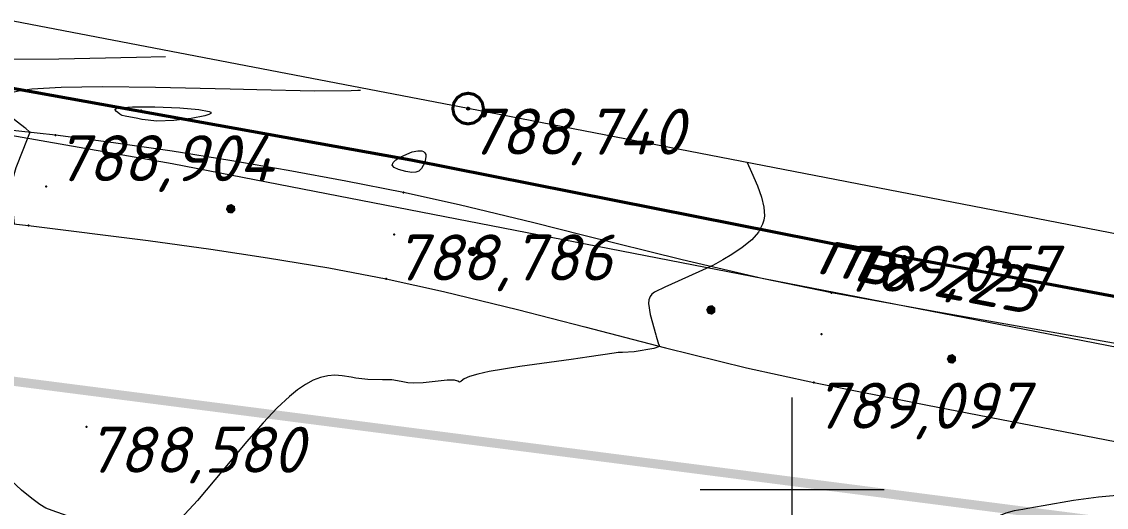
# Model space of a CAD drawing. Header units: metres. Extents: x 629572 to 645168, y 4785785 to 4790166.
# Drawn here: x 634974.9 to 635010.24, y 4788199.42 to 4788215.24 of the extents above; entities that cross this region are included whole.
import ezdxf

# ---------------------------------------------------------------- set-up
doc = ezdxf.new("R2010")
doc.units = ezdxf.units.M
doc.linetypes.add('Сплошная', pattern=[0])
doc.linetypes.add('Сплошная_0_50', pattern=[0])
doc.layers.get('0').update_dxf_attribs({"linetype": 'CONTINUOUS'})
for name, color, linetype in [('Газопровод подземный', 7, 'CONTINUOUS'), ('Горизонтали', 7, 'CONTINUOUS'), ('Дороги  грунтовые_ проселочные (бровка-сплошная)', 7, 'CONTINUOUS'), ('Дороги с покрытием (осевая линия)', 7, 'CONTINUOUS'), ('красная линия', 7, 'CONTINUOUS'), ('Нурсултан', 7, 'CONTINUOUS'), ('Сетка координатная', 7, 'CONTINUOUS'), ('Столбы железобетонные', 7, 'CONTINUOUS')]:
    doc.layers.add(name, color=color, linetype=linetype)
doc.layers.add('ЛЭП в.напряж.', color=10, linetype='SIL_KAB_VYSVOLT', lineweight=13)
doc.styles.add('ISOCPEUR', font='isocpeui.ttf')
doc.styles.get("Standard").update_dxf_attribs({"font": 'isocpeui.ttf'})
doc.linetypes.add('GAZ_NADZ', pattern='A,10,-2.2,["|",Standard,S=1.8,R=0,X=-1.5,Y=-1],0,["-",Standard,S=1.5,R=0,X=-1.5,Y=0.05],-0.05', length=12.25)
doc.linetypes.add('GAZ_PODZ', pattern='A,4,-2.2,["|",Standard,S=1.8,R=0,X=-1.5,Y=-1],0,["-",Standard,S=1.5,R=0,X=-1.5,Y=0.05],4,-2,10,-2', length=24.2)
doc.linetypes.add('SIL_KAB_VYSVOLT', pattern='A,1.5,["<<",Standard,S=1.6,R=0,X=-1.5,Y=-0.8],5,0,1.5,[">>",Standard,S=1.6,R=0,X=-2.14,Y=-0.8],-2,8,-2', length=20)

# ---------------------------------------------------------------- blocks, each defined once
blk = doc.blocks.new('26 - 108.1.1 опоры  жб d-1.0')
blk.add_hatch(color=7).paths.add_polyline_path([(0, 0.05), (-0.05, 0), (0, -0.05), (0.05, 0)])
at = {"color": 7, "linetype": 'Continuous', "lineweight": 0, "const_width": 0.1, "flags": 128}
blk.add_lwpolyline([(0, 0.5), (0.191, 0.462), (0.354, 0.354), (0.462, 0.191), (0.5, 0), (0.462, -0.191), (0.354, -0.354), (0.191, -0.462), (0, -0.5), (-0.191, -0.462), (-0.354, -0.354), (-0.462, -0.191), (-0.5, 0), (-0.462, 0.191), (-0.354, 0.354), (-0.191, 0.462), (0, 0.5)], close=True, dxfattribs=at)
at = {"color": 7, "linetype": 'Continuous', "lineweight": 0, "true_color": 0xffffff, "flags": 128}
blk.add_lwpolyline([(0, 0.5), (-0.25, 0.433), (-0.433, 0.25), (-0.5, 0), (-0.433, -0.25), (-0.25, -0.433), (0, -0.5), (0.25, -0.433), (0.433, -0.25), (0.5, 0), (0.433, 0.25), (0.25, 0.433), (0, 0.5)], close=True, dxfattribs=at)
at = {"color": 7, "linetype": 'Continuous', "lineweight": 0, "flags": 128}
for points in [[(0, 0.05), (-0.05, 0), (0, -0.05), (0.05, 0), (0, 0.05)], [(0, 0.05), (0.043, 0.025), (0.043, -0.025), (0, -0.05), (-0.043, -0.025), (-0.043, 0.025), (0, 0.05)]]:
    blk.add_lwpolyline(points, close=True, dxfattribs=at)
at = {"color": 7, "style": 'ISOCPEUR', "flags": 1}
for tag in ['X', 'Высота', 'Отметка(высота) верхнего провода', 'Отметка(высота) нижнего провода', 'Отметка', 'Имя объекта CREDO-III', 'Код объекта CREDO-III', 'Номер', 'Y']:
    blk.add_attdef(tag, (0, 0), '', height=2.5, dxfattribs=at)
blk = doc.blocks.new('Крест')
at = {"color": 0, "linetype": 'Continuous', "lineweight": 0, "flags": 128}
for points in [[(0, -1), (0, 1)], [(-1, 0), (1, 0)]]:
    blk.add_lwpolyline(points, dxfattribs=at)

msp = doc.modelspace()

# ---------------------------------------------------------------- hatches: boundary and pattern name
at = {"layer": 'Дороги с покрытием (осевая линия)'}
for points in [[(634981.739, 4788209.3), (634981.735, 4788209.303), (634981.73, 4788209.301), (634981.615, 4788209.264), (634981.606, 4788209.261), (634981.6, 4788209.255), (634981.605, 4788209.253), (634981.609, 4788209.251), (634981.6, 4788209.255), (634981.585, 4788209.215), (634981.555, 4788209.133), (634981.564, 4788209.129), (634981.556, 4788209.132), (634981.555, 4788209.133), (634981.553, 4788209.128), (634981.554, 4788209.127), (634981.555, 4788209.124), (634981.622, 4788209.013), (634981.631, 4788209.018), (634981.622, 4788209.013), (634981.625, 4788209.008), (634981.63, 4788209.008), (634981.759, 4788208.991), (634981.76, 4788209.001), (634981.767, 4788208.993), (634981.843, 4788209.066), (634981.861, 4788209.084), (634981.854, 4788209.091), (634981.861, 4788209.084), (634981.863, 4788209.086), (634981.864, 4788209.087), (634981.864, 4788209.092), (634981.862, 4788209.092), (634981.858, 4788209.091), (634981.864, 4788209.092), (634981.851, 4788209.143), (634981.848, 4788209.156), (634981.864, 4788209.092), (634981.852, 4788209.221), (634981.842, 4788209.22), (634981.846, 4788209.221), (634981.852, 4788209.221), (634981.847, 4788209.229)], [(634989.629, 4788207.909), (634989.625, 4788207.912), (634989.62, 4788207.911), (634989.503, 4788207.885), (634989.493, 4788207.883), (634989.488, 4788207.882), (634989.486, 4788207.878), (634989.491, 4788207.875), (634989.495, 4788207.873), (634989.486, 4788207.878), (634989.468, 4788207.839), (634989.429, 4788207.761), (634989.427, 4788207.756), (634989.428, 4788207.755), (634989.429, 4788207.752), (634989.441, 4788207.734), (634989.464, 4788207.701), (634989.429, 4788207.752), (634989.485, 4788207.634), (634989.494, 4788207.639), (634989.492, 4788207.629), (634989.619, 4788207.599), (634989.621, 4788207.609), (634989.619, 4788207.599), (634989.627, 4788207.601), (634989.71, 4788207.666), (634989.729, 4788207.682), (634989.732, 4788207.684), (634989.733, 4788207.685), (634989.733, 4788207.69), (634989.731, 4788207.69), (634989.723, 4788207.69), (634989.733, 4788207.69), (634989.734, 4788207.82), (634989.727, 4788207.82), (634989.728, 4788207.82), (634989.734, 4788207.82), (634989.73, 4788207.828)], [(634997.398, 4788206.004), (634997.394, 4788206.007), (634997.39, 4788206.006), (634997.372, 4788206.002), (634997.372, 4788206.001), (634997.273, 4788205.98), (634997.264, 4788205.978), (634997.266, 4788205.968), (634997.264, 4788205.978), (634997.259, 4788205.977), (634997.257, 4788205.973), (634997.238, 4788205.935), (634997.199, 4788205.856), (634997.208, 4788205.852), (634997.201, 4788205.855), (634997.199, 4788205.856), (634997.197, 4788205.852), (634997.198, 4788205.85), (634997.199, 4788205.847), (634997.254, 4788205.729), (634997.261, 4788205.724), (634997.304, 4788205.714), (634997.305, 4788205.713), (634997.388, 4788205.694), (634997.393, 4788205.693), (634997.397, 4788205.696), (634997.479, 4788205.761), (634997.499, 4788205.776), (634997.493, 4788205.784), (634997.499, 4788205.776), (634997.501, 4788205.778), (634997.503, 4788205.779), (634997.503, 4788205.784), (634997.501, 4788205.784), (634997.499, 4788205.784), (634997.503, 4788205.784), (634997.495, 4788205.837), (634997.493, 4788205.849), (634997.503, 4788205.784), (634997.503, 4788205.914), (634997.493, 4788205.915), (634997.498, 4788205.914), (634997.503, 4788205.914), (634997.5, 4788205.922), (634997.492, 4788205.927), (634997.452, 4788205.95), (634997.5, 4788205.922), (634997.398, 4788206.004), (634997.392, 4788205.996)], [(635005.229, 4788204.409), (635005.225, 4788204.412), (635005.221, 4788204.411), (635005.104, 4788204.379), (635005.095, 4788204.377), (635005.089, 4788204.371), (635005.072, 4788204.332), (635005.037, 4788204.252), (635005.035, 4788204.247), (635005.036, 4788204.246), (635005.037, 4788204.243), (635005.05, 4788204.226), (635005.077, 4788204.19), (635005.037, 4788204.243), (635005.098, 4788204.128), (635005.107, 4788204.133), (635005.098, 4788204.128), (635005.101, 4788204.124), (635005.105, 4788204.123), (635005.233, 4788204.099), (635005.235, 4788204.109), (635005.242, 4788204.101), (635005.321, 4788204.17), (635005.34, 4788204.187), (635005.334, 4788204.194), (635005.34, 4788204.187), (635005.343, 4788204.189), (635005.344, 4788204.19), (635005.344, 4788204.195), (635005.333, 4788204.247), (635005.331, 4788204.259), (635005.344, 4788204.195), (635005.338, 4788204.325), (635005.334, 4788204.332), (635005.328, 4788204.324), (635005.334, 4788204.332), (635005.229, 4788204.409), (635005.223, 4788204.401)]]:
    msp.add_hatch(color=7, dxfattribs=at).paths.add_polyline_path(points)

# ---------------------------------------------------------------- linework, layer by layer
at = {"layer": 'Газопровод подземный', "color": 50, "linetype": 'GAZ_PODZ', "lineweight": 13, "ltscale": 0.5, "flags": 128}
msp.add_lwpolyline([(634767.772, 4788220.603), (634852.542, 4788235.035), (634896.009, 4788225.723), (634931.084, 4788219.172), (634979.801, 4788210.62), (635199.374, 4788167.924), (635281.07, 4788167.023), (635401.234, 4788144.547), (635406.883, 4788140.607), (635414.121, 4788129.765)], dxfattribs=at)
at = {"layer": 'Газопровод подземный', "color": 50, "linetype": 'GAZ_NADZ', "lineweight": 13, "const_width": 0.1, "flags": 128}
msp.add_lwpolyline([(634907.636, 4788227.102), (634907.204, 4788225.748), (634913.261, 4788224.694), (634925.815, 4788222.245), (634926.196, 4788221.896), (634928.428, 4788221.493), (634941.99, 4788219.192), (634964.183, 4788214.945), (634987.607, 4788210.729), (635001.649, 4788207.944), (635035.997, 4788201.527), (635056.498, 4788197.876), (635082.516, 4788192.68), (635104.948, 4788188.998), (635104.876, 4788186.491)], dxfattribs=at)
at = {"layer": 'Горизонтали', "color": 34, "linetype": 'Сплошная', "lineweight": 0, "true_color": 0xa55200, "flags": 128}
for points, elevation in [([(634970.846, 4788211.998), (634970.689, 4788212.16), (634969.844, 4788213.009), (634969.813, 4788213.038), (634969.475, 4788213.393), (634969.392, 4788213.521), (634969.357, 4788213.63), (634969.37, 4788213.727), (634969.432, 4788213.808), (634969.545, 4788213.876), (634969.709, 4788213.929), (634970.122, 4788213.992), (634970.738, 4788214.028), (634971.57, 4788214.04), (634972.875, 4788214.03), (634973.999, 4788214.02), (634976.115, 4788214.031), (634978.644, 4788214.083), (634979.582, 4788214.107)], 789.5), ([(634975.18, 4788211.635), (634975.161, 4788211.652), (634975.032, 4788211.757), (634975.001, 4788211.78), (634974.532, 4788212.154), (634974.327, 4788212.342), (634974.215, 4788212.492), (634974.18, 4788212.625), (634974.193, 4788212.685), (634974.225, 4788212.741), (634974.353, 4788212.843), (634974.563, 4788212.929), (634974.857, 4788212.998), (634975.235, 4788213.05), (634976.184, 4788213.11), (634977.532, 4788213.13), (634979.266, 4788213.111), (634981.689, 4788213.05), (634982.557, 4788213.026), (634984.444, 4788212.99), (634985.631, 4788213.001), (634985.852, 4788213.008), (634985.892, 4788213.009), (634985.933, 4788213.011), (634985.944, 4788213.011)], 789), ([(634974.666, 4788208.652), (634974.657, 4788208.75), (634974.604, 4788209.27), (634974.6, 4788209.304), (634974.57, 4788209.715), (634974.607, 4788210.07), (634974.724, 4788210.487), (634974.946, 4788211.064), (634974.948, 4788211.067), (634975.15, 4788211.561), (634975.18, 4788211.635)], 789), ([(634998.531, 4788210.651), (634998.678, 4788210.336), (634998.875, 4788209.89), (634999.005, 4788209.519), (634999.079, 4788209.193), (634999.095, 4788208.919), (634999.077, 4788208.779), (634999.04, 4788208.643), (634998.906, 4788208.384), (634998.691, 4788208.137), (634998.378, 4788207.882), (634998.039, 4788207.655), (634997.739, 4788207.478), (634997.516, 4788207.355), (634997.395, 4788207.29), (634997.357, 4788207.27), (634997.35, 4788207.266), (634997.344, 4788207.263), (634997.344, 4788207.263)], 789), ([(635018.584, 4788200.012), (635017.664, 4788199.992), (635013.456, 4788199.905), (635013.267, 4788199.901), (635011.258, 4788199.847), (635010.577, 4788199.808), (635009.981, 4788199.754), (635009.171, 4788199.644), (635008.181, 4788199.469), (635007.684, 4788199.378), (635007.514, 4788199.353), (635007.231, 4788199.305), (635006.961, 4788199.226), (635006.027, 4788198.846), (635003.351, 4788197.632), (635001.415, 4788196.749), (635000.449, 4788196.338), (635000.238, 4788196.269), (635000.144, 4788196.271), (635000.144, 4788196.271), (634999.989, 4788196.334), (634999.816, 4788196.4), (634999.583, 4788196.485), (634999.386, 4788196.552), (634999.291, 4788196.584), (634999.203, 4788196.613), (634999.121, 4788196.642), (634999.119, 4788196.643), (634999.074, 4788196.652), (634999.015, 4788196.64), (634999.01, 4788196.638), (634998.945, 4788196.621), (634998.884, 4788196.608), (634998.825, 4788196.597), (634998.769, 4788196.591), (634998.716, 4788196.588), (634998.665, 4788196.589), (634998.658, 4788196.59), (634998.617, 4788196.589), (634998.572, 4788196.573), (634998.569, 4788196.572), (634998.515, 4788196.548), (634998.45, 4788196.52), (634998.355, 4788196.482), (634998.193, 4788196.417), (634998.181, 4788196.412), (634997.936, 4788196.314), (634997.368, 4788196.084), (634996.856, 4788195.873), (634996.255, 4788195.621), (634995.396, 4788195.255), (634995.394, 4788195.254), (634994.994, 4788195.1), (634994.605, 4788195.003), (634994.143, 4788194.941), (634993.602, 4788194.917), (634992.438, 4788194.943), (634991.532, 4788194.97), (634990.886, 4788194.971), (634990.344, 4788194.947), (634989.905, 4788194.896), (634989.468, 4788194.795), (634989.079, 4788194.641), (634988.733, 4788194.437), (634988.363, 4788194.142), (634988.156, 4788193.971), (634987.977, 4788193.852), (634987.74, 4788193.725), (634987.413, 4788193.538), (634987.187, 4788193.334), (634986.992, 4788193.063), (634986.743, 4788192.622), (634986.567, 4788192.307), (634986.448, 4788192.132), (634986.33, 4788192.025), (634986.211, 4788191.994), (634986.086, 4788192.036), (634985.916, 4788192.162), (634985.91, 4788192.166), (634985.39, 4788192.569), (634985.263, 4788192.641), (634984.917, 4788192.847), (634984.396, 4788193.206), (634983.734, 4788193.659), (634983.477, 4788193.81), (634983.317, 4788193.863), (634983.297, 4788193.866), (634983.278, 4788193.87), (634983.139, 4788193.869), (634982.997, 4788193.785), (634982.929, 4788193.722), (634982.742, 4788193.564), (634982.56, 4788193.463), (634982.355, 4788193.406), (634982.129, 4788193.394), (634981.803, 4788193.439), (634981.387, 4788193.551), (634980.875, 4788193.729), (634980.132, 4788194.021), (634980.05, 4788194.054), (634977.849, 4788194.919), (634976.035, 4788195.598), (634974.589, 4788196.102), (634974.529, 4788196.122), (634973.872, 4788196.366), (634973.614, 4788196.496), (634973.365, 4788196.648), (634972.972, 4788196.939), (634972.43, 4788197.393), (634972.103, 4788197.668), (634971.794, 4788197.892), (634971.556, 4788197.998), (634971.55, 4788198), (634971.375, 4788198.075), (634971.249, 4788198.206), (634971.126, 4788198.429), (634970.961, 4788198.818), (634970.95, 4788198.844), (634970.71, 4788199.425), (634970.526, 4788199.856), (634970.381, 4788200.185), (634970.271, 4788200.427), (634970.022, 4788200.943), (634970.017, 4788200.953), (634969.777, 4788201.46), (634969.603, 4788201.88), (634969.476, 4788202.256), (634969.398, 4788202.585), (634969.366, 4788202.871), (634969.369, 4788203.164), (634969.405, 4788203.465), (634969.482, 4788203.834), (634969.512, 4788203.967), (634969.581, 4788204.411), (634969.614, 4788205.063), (634969.666, 4788206.825), (634969.678, 4788207.237)], 789.5), ([(634995.686, 4788204.663), (634995.675, 4788204.654), (634995.498, 4788204.597), (634994.859, 4788204.49), (634994.478, 4788204.468), (634994.33, 4788204.462), (634994.207, 4788204.444), (634993.391, 4788204.319), (634992.802, 4788204.239), (634991.133, 4788204.005), (634990.127, 4788203.839), (634989.763, 4788203.761), (634989.491, 4788203.682), (634989.313, 4788203.606), (634989.218, 4788203.527), (634989.211, 4788203.519), (634989.167, 4788203.494), (634989.111, 4788203.525), (634989.11, 4788203.526), (634989, 4788203.567), (634988.764, 4788203.561), (634988.465, 4788203.526), (634987.985, 4788203.473), (634987.675, 4788203.46), (634987.481, 4788203.476), (634987.269, 4788203.521), (634986.96, 4788203.576), (634986.656, 4788203.577), (634986.179, 4788203.581), (634985.782, 4788203.627), (634985.639, 4788203.655), (634985.343, 4788203.708), (634985.106, 4788203.723), (634984.873, 4788203.705), (634984.641, 4788203.651), (634984.398, 4788203.557), (634984.148, 4788203.423), (634983.89, 4788203.249), (634983.623, 4788203.032), (634983.229, 4788202.66), (634982.765, 4788202.167), (634982.224, 4788201.549), (634981.472, 4788200.652), (634980.625, 4788199.647), (634980.081, 4788199.049), (634979.818, 4788198.795), (634979.576, 4788198.592), (634979.355, 4788198.44), (634979.151, 4788198.337), (634978.969, 4788198.282), (634978.795, 4788198.269), (634978.624, 4788198.297), (634978.413, 4788198.372), (634978.41, 4788198.373), (634977.399, 4788198.77), (634976.565, 4788199.081), (634975.9, 4788199.312), (634975.894, 4788199.314), (634975.694, 4788199.392), (634975.495, 4788199.51), (634975.235, 4788199.703), (634974.9, 4788199.982), (634973.734, 4788201.05), (634972.477, 4788202.277), (634971.82, 4788202.978), (634971.598, 4788203.246), (634971.438, 4788203.468), (634971.337, 4788203.663), (634971.322, 4788203.848), (634971.348, 4788204.77), (634971.403, 4788206.67), (634971.409, 4788206.859), (634971.412, 4788206.985), (634971.416, 4788207.101), (634971.416, 4788207.118)], 789), ([(634997.344, 4788207.263), (634997.081, 4788207.143), (634995.948, 4788206.632), (634995.879, 4788206.602), (634995.517, 4788206.427), (634995.429, 4788206.359), (634995.372, 4788206.284), (634995.335, 4788206.182), (634995.323, 4788206.054), (634995.371, 4788205.701), (634995.559, 4788205.04), (634995.573, 4788204.996), (634995.63, 4788204.809), (634995.652, 4788204.739), (634995.664, 4788204.708), (634995.674, 4788204.686), (634995.681, 4788204.673), (634995.685, 4788204.666), (634995.686, 4788204.663), (634995.686, 4788204.663), (634995.686, 4788204.663)], 789)]:
    msp.add_lwpolyline(points, dxfattribs=dict(at, elevation=elevation))
at = {"layer": 'Горизонтали', "color": 34, "linetype": 'Сплошная', "lineweight": 0, "true_color": 0xa55200, "elevation": 788.5, "flags": 128}
for points in [[(634978.1, 4788212.226), (634978.089, 4788212.233), (634977.987, 4788212.308), (634977.939, 4788212.373), (634978.006, 4788212.418), (634978.195, 4788212.448), (634978.507, 4788212.464), (634979.235, 4788212.461), (634980.054, 4788212.428), (634980.671, 4788212.378), (634981.01, 4788212.318), (634981.067, 4788212.287), (634981.062, 4788212.251), (634980.994, 4788212.213), (634980.864, 4788212.171), (634980.422, 4788212.084), (634979.862, 4788212.016), (634979.303, 4788211.996), (634978.83, 4788212.053), (634978.82, 4788212.054), (634978.682, 4788212.08), (634978.27, 4788212.16), (634978.18, 4788212.185), (634978.129, 4788212.207), (634978.101, 4788212.225), (634978.1, 4788212.226)], [(634987.937, 4788211.035), (634987.996, 4788211.012), (634988.038, 4788210.972), (634988.064, 4788210.914), (634988.071, 4788210.841), (634988.031, 4788210.65), (634987.928, 4788210.461), (634987.84, 4788210.375), (634987.737, 4788210.333), (634987.612, 4788210.328), (634987.421, 4788210.36), (634987.176, 4788210.421), (634987.031, 4788210.487), (634986.972, 4788210.565), (634987, 4788210.653), (634987.095, 4788210.741), (634987.249, 4788210.838), (634987.619, 4788210.995), (634987.802, 4788211.036), (634987.937, 4788211.035)]]:
    msp.add_lwpolyline(points, close=True, dxfattribs=at)
at = {"layer": 'Дороги  грунтовые_ проселочные (бровка-сплошная)', "color": 7, "linetype": 'Continuous', "lineweight": 0, "flags": 128}
for points in [[(635047.383, 4788198.294), (635044.161, 4788198.875), (635036.965, 4788200.159), (635025.557, 4788202.143), (635025.154, 4788202.213), (635011.021, 4788204.668), (635004.743, 4788205.774), (635001.287, 4788206.404), (634999.068, 4788206.865), (634996.422, 4788207.482), (634993.176, 4788208.289), (634991.583, 4788208.689), (634989.154, 4788209.278), (634987.342, 4788209.676), (634985.458, 4788210.047), (634983.58, 4788210.393), (634981.686, 4788210.718), (634979.8, 4788211.017), (634977.898, 4788211.293), (634976.007, 4788211.542), (634974.215, 4788211.735)], [(634973.331, 4788208.796), (634975.129, 4788208.6), (634979.026, 4788208.11), (634981.069, 4788207.829), (634982.914, 4788207.551), (634984.911, 4788207.217), (634986.778, 4788206.865), (634988.644, 4788206.455), (634991.059, 4788205.859), (634993.244, 4788205.294), (634995.873, 4788204.615), (634998.517, 4788203.966), (635000.71, 4788203.481), (635004.356, 4788202.756), (635010.582, 4788201.548), (635025.363, 4788198.721), (635032.264, 4788197.422), (635036.845, 4788196.577), (635040.119, 4788196.011), (635043.957, 4788195.392), (635047.843, 4788194.792)]]:
    msp.add_lwpolyline(points, dxfattribs=at)
at = {"layer": 'красная линия', "color": 1, "linetype": 'Сплошная_0_50', "lineweight": 0, "true_color": 0xff0000, "const_width": 0.3, "elevation": 794.579, "flags": 128}
msp.add_lwpolyline([(635401.641, 4788148.595), (634957.655, 4788205.711), (634868.946, 4788233.682), (634603.956, 4788290.084), (634469.438, 4788276.801), (634466.442, 4788288.998), (634455.452, 4788300.111), (634423.85, 4788288.187), (634367.861, 4788295.693), (634267.843, 4788409.4), (634475.845, 4788682.207), (634474.555, 4788790.795), (634449.85, 4788818.401), (634024.042, 4788644.6), (633889.34, 4788556.209), (633827.944, 4788529.992), (633792.752, 4788543.316), (633784.34, 4788495.79), (633741.538, 4788462.098), (633741.25, 4788461.815), (633707.246, 4788430.797), (633615.343, 4788446.001), (633603.65, 4788448.117), (633593.847, 4788448.295), (633403.135, 4788458.998), (633383.735, 4788456.919), (632950.737, 4788523.705), (632422.446, 4788608.882), (631759.541, 4788723.01), (631749.061, 4788727.901), (631729.34, 4788731.902), (631702.953, 4788733.892), (631676.149, 4788739.917), (631633.151, 4788748.593), (631552.757, 4788764.604), (631505.748, 4788774.005), (631486.053, 4788777.916), (631418.334, 4788781.792), (630663.641, 4788895.085)], dxfattribs=at)
at = {"layer": 'ЛЭП в.напряж.', "lineweight": 13}
msp.add_lwpolyline([(635094.192, 4788216.187), (635091.807, 4788193.096), (635037.688, 4788203.077), (634989.445, 4788212.408), (634943.944, 4788221.156), (634903.173, 4788229.756), (634855.942, 4788238.087), (634815.233, 4788217.108), (634760.25, 4788226.648), (634705.654, 4788234.71), (634655.704, 4788243.501), (634645.081, 4788239.296), (634600.493, 4788288.281), (634571.888, 4788284.167), (634525.981, 4788278.309), (634467.227, 4788288.266), (634469.815, 4788291.316)], dxfattribs=at)
at = {"layer": 'Нурсултан', "color": 7}
for p in [(634978.795, 4788212.343, 1.711), (634989.445, 4788212.408, 2.063), (634976.007, 4788211.542, 2.227), (634987.607, 4788210.729, 1.685), (634975.705, 4788209.869, 2.184), (634987.342, 4788209.676, 2.052), (634975.129, 4788208.6, 2.268), (634987.036, 4788208.307, 2.109), (635001.649, 4788207.944, 2.38), (634986.778, 4788206.865, 2.151), (635001.287, 4788206.404, 2.429), (635000.959, 4788205.057, 2.469), (635000.71, 4788203.481, 2.42), (634977.016, 4788202.046, 1.903)]:
    msp.add_point(p, dxfattribs=at)

# ---------------------------------------------------------------- block references
at = {"layer": 'Сетка координатная', "color": 136, "linetype": 'Continuous', "true_color": 0x008080, "xscale": 3, "yscale": 3}
msp.add_blockref('Крест', (635000, 4788200), dxfattribs=at)
at = {"layer": 'Столбы железобетонные', "color": 7, "linetype": 'Continuous'}
msp.add_blockref('26 - 108.1.1 опоры  жб d-1.0', (634989.445, 4788212.408, 795.239), dxfattribs=at)

# ---------------------------------------------------------------- texts
at = {"layer": 'Газопровод подземный', "color": 2, "style": 'ISOCPEUR'}
for s, p in [('пвх', (635000.734, 4788207.05)), ('225', (635004.538, 4788206.321))]:
    msp.add_text(s, height=1.6145, rotation=349.1517, dxfattribs=at).set_placement(p)
at = {"layer": 'Нурсултан', "color": 251, "char_height": 1.5, "attachment_point": 1, "style": 'ISOCPEUR'}
for s, insert in [('788,740', (634989.445, 4788212.408, 2.063)), ('788,904', (634976.007, 4788211.542, 2.227)), ('788,786', (634987.036, 4788208.307, 2.109)), ('789,057', (635001.649, 4788207.944, 2.38)), ('789,097', (635000.71, 4788203.481, 2.42)), ('788,580', (634977.016, 4788202.046, 1.903))]:
    msp.add_mtext(s, dxfattribs=dict(at, insert=insert))

doc.saveas('drawing.dxf')
